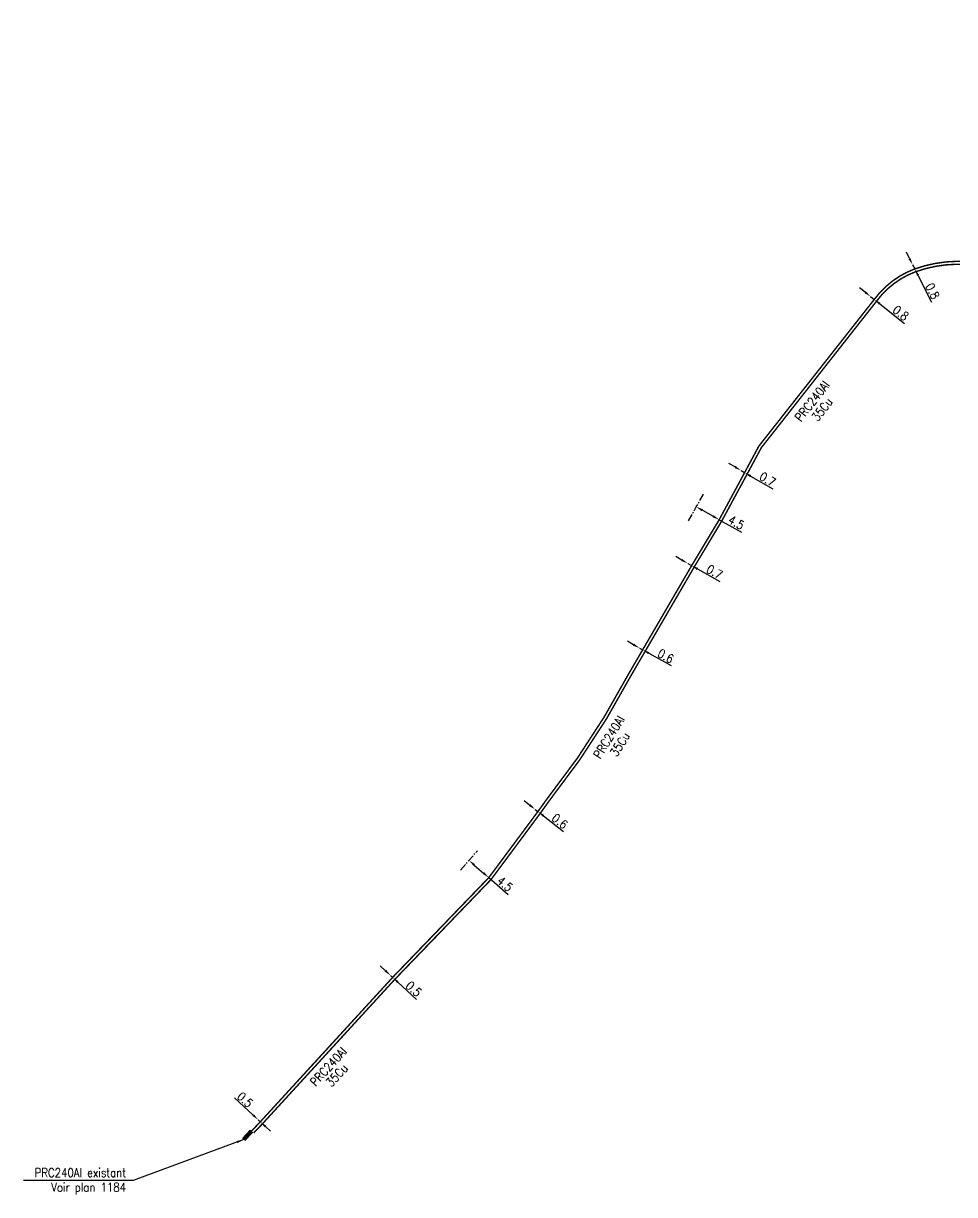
# Model space of a CAD drawing. Header units: millimetres. Extents: x 145437 to 146000, y 141990 to 142990.
# Drawn here: x 145436.5 to 145596.2, y 142345.8 to 142546.7 of the extents above; entities that cross this region are included whole.
import ezdxf
from ezdxf.enums import TextEntityAlignment as Align

# ---------------------------------------------------------------- set-up
doc = ezdxf.new("R2010")
doc.units = ezdxf.units.MM
doc.header["$PDMODE"] = 34
doc.linetypes.add('CENTER', pattern=[2, 1.25, -0.25, 0.25, -0.25])
doc.layers.get('0').update_dxf_attribs({"linetype": 'CONTINUOUS'})
doc.layers.get('Defpoints').update_dxf_attribs({"linetype": 'CONTINUOUS'})
for name, color, linetype in [('M_100', 7, 'M_ST_6'), ('M_130', 3, 'M_ST_15'), ('M_300', 7, 'CONTINUOUS')]:
    doc.layers.add(name, color=color, linetype=linetype)
doc.styles.get("Standard").update_dxf_attribs({"font": 'romans.shx', "width": 0.85})
doc.linetypes.add('M_ST_15', pattern='A,5,-0.3,["XX",Standard,S=1,R=0,X=0,Y=-0.5],-2.5', length=7.8)
doc.linetypes.add('M_ST_6', pattern='A,5,-0.3,["||",Standard,S=1,R=0,X=0.35,Y=-0.5],-1.6', length=6.9)
doc.dimstyles.get("Standard").update_dxf_attribs({"dimtxt": 1.5, "dimasz": 1.2, "dimexe": 0.625, "dimexo": 0.625, "dimgap": 0.25, "dimtad": 1, "dimdec": 1, "dimzin": 0, "dimdsep": 46, "dimtxsty": 'Standard', "dimcen": -0.5, "dimadec": 0, "dimazin": 0, "dimtfac": 1, "dimtdec": 1, "dimtmove": 0, "dimatfit": 3, "dimfxl": 0, "dimtolj": 1, "dimtzin": 0, "dimarcsym": 0})

# ---------------------------------------------------------------- blocks, each defined once
blk = doc.blocks.new('*D41')
at = {"layer": 'Defpoints', "color": 0, "linetype": 'Continuous', "transparency": 16777216}
for p in [(145588.97, 142505.27), (145588.97, 142505.27), (145589.33, 142504.56)]:
    blk.add_point(p, dxfattribs=at)
at = {"layer": 'M_130', "color": 0, "linetype": 'Continuous', "lineweight": -2, "transparency": 16777216}
for p, q in [((145588.43, 142506.34), (145587.89, 142507.41)), ((145588.97, 142505.27), (145589.33, 142504.56)), ((145589.88, 142503.49), (145592.21, 142498.89))]:
    blk.add_line(p, q, dxfattribs=at)
at = {"layer": 'M_130', "color": 0, "linetype": 'Continuous', "transparency": 16777216}
for points in [[(145588.61, 142506.43), (145588.25, 142506.25), (145588.97, 142505.27)], [(145590.05, 142503.58), (145589.7, 142503.4), (145589.33, 142504.56)]]:
    blk.add_solid(points, dxfattribs=at)
at = {"layer": 'M_130', "color": 0, "linetype": 'Continuous', "transparency": 16777216, "insert": (145592.38, 142500.75), "char_height": 1.5, "attachment_point": 5, "rotation": 296.8658}
blk.add_mtext('\\A1;0.8', dxfattribs=at)
blk = doc.blocks.new('*D42')
at = {"layer": 'Defpoints', "color": 0, "linetype": 'Continuous', "transparency": 16777216}
for p in [(145581.76, 142499.83), (145581.76, 142499.83), (145582.39, 142499.33)]:
    blk.add_point(p, dxfattribs=at)
at = {"layer": 'M_130', "color": 0, "linetype": 'Continuous', "lineweight": -2, "transparency": 16777216}
for p, q in [((145580.82, 142500.57), (145579.88, 142501.32)), ((145581.76, 142499.83), (145582.39, 142499.33)), ((145583.33, 142498.58), (145587.55, 142495.23))]:
    blk.add_line(p, q, dxfattribs=at)
at = {"layer": 'M_130', "color": 0, "linetype": 'Continuous', "transparency": 16777216}
for points in [[(145580.94, 142500.73), (145580.69, 142500.42), (145581.76, 142499.83)], [(145583.45, 142498.74), (145583.2, 142498.43), (145582.39, 142499.33)]]:
    blk.add_solid(points, dxfattribs=at)
at = {"layer": 'M_130', "color": 0, "linetype": 'Continuous', "transparency": 16777216, "insert": (145586.93, 142497), "char_height": 1.5, "attachment_point": 5, "rotation": 321.561}
blk.add_mtext('\\A1;0.8', dxfattribs=at)
blk = doc.blocks.new('*D43')
at = {"layer": 'Defpoints', "color": 0, "linetype": 'Continuous', "transparency": 16777216}
for p in [(145550.44, 142454.06), (145550.44, 142454.06), (145551.05, 142453.71)]:
    blk.add_point(p, dxfattribs=at)
at = {"layer": 'M_130', "color": 0, "linetype": 'Continuous', "lineweight": -2, "transparency": 16777216}
for p, q in [((145549.39, 142454.65), (145548.35, 142455.24)), ((145550.44, 142454.06), (145551.05, 142453.71)), ((145552.09, 142453.12), (145555.89, 142450.95))]:
    blk.add_line(p, q, dxfattribs=at)
at = {"layer": 'M_130', "color": 0, "linetype": 'Continuous', "transparency": 16777216}
for points in [[(145549.49, 142454.82), (145549.29, 142454.48), (145550.44, 142454.06)], [(145552.19, 142453.29), (145551.99, 142452.94), (145551.05, 142453.71)]]:
    blk.add_solid(points, dxfattribs=at)
at = {"layer": 'M_130', "color": 0, "linetype": 'Continuous', "transparency": 16777216, "insert": (145555, 142452.61), "char_height": 1.5, "attachment_point": 5, "rotation": 330.3555}
blk.add_mtext('\\A1;0.7', dxfattribs=at)
blk = doc.blocks.new('*D44')
at = {"layer": 'Defpoints', "color": 0, "linetype": 'Continuous', "transparency": 16777216}
for p in [(145559.55, 142469.99), (145559.55, 142469.99), (145560.16, 142469.64)]:
    blk.add_point(p, dxfattribs=at)
at = {"layer": 'M_130', "color": 0, "linetype": 'Continuous', "lineweight": -2, "transparency": 16777216}
for p, q in [((145558.52, 142470.6), (145557.48, 142471.21)), ((145559.55, 142469.99), (145560.16, 142469.64)), ((145561.19, 142469.04), (145564.97, 142466.83))]:
    blk.add_line(p, q, dxfattribs=at)
at = {"layer": 'M_130', "color": 0, "linetype": 'Continuous', "transparency": 16777216}
for points in [[(145558.62, 142470.77), (145558.42, 142470.43), (145559.55, 142469.99)], [(145561.29, 142469.21), (145561.09, 142468.86), (145560.16, 142469.64)]]:
    blk.add_solid(points, dxfattribs=at)
at = {"layer": 'M_130', "color": 0, "linetype": 'Continuous', "transparency": 16777216, "insert": (145564.1, 142468.49), "char_height": 1.5, "attachment_point": 5, "rotation": 329.6687}
blk.add_mtext('\\A1;0.7', dxfattribs=at)
blk = doc.blocks.new('*D45')
at = {"layer": 'Defpoints', "color": 0, "linetype": 'Continuous', "transparency": 16777216}
for p in [(145551.88, 142463.77), (145551.88, 142463.77), (145555.8, 142461.56)]:
    blk.add_point(p, dxfattribs=at)
at = {"layer": 'M_130', "color": 0, "linetype": 'Continuous', "lineweight": -2, "transparency": 16777216}
for p, q in [((145552.92, 142463.18), (145554.75, 142462.15)), ((145555.8, 142461.56), (145559.61, 142459.42))]:
    blk.add_line(p, q, dxfattribs=at)
at = {"layer": 'M_130', "color": 0, "linetype": 'Continuous', "transparency": 16777216}
for points in [[(145553.02, 142463.35), (145552.82, 142463), (145551.88, 142463.77)], [(145554.85, 142462.33), (145554.66, 142461.98), (145555.8, 142461.56)]]:
    blk.add_solid(points, dxfattribs=at)
at = {"layer": 'M_130', "color": 0, "linetype": 'Continuous', "transparency": 16777216, "insert": (145558.72, 142461.07), "char_height": 1.5, "attachment_point": 5, "rotation": 330.6927}
blk.add_mtext('\\A1;4.5', dxfattribs=at)
blk = doc.blocks.new('*D46')
at = {"layer": 'Defpoints', "color": 0, "linetype": 'Continuous', "transparency": 16777216}
for p in [(145542.15, 142439.55), (145542.15, 142439.55), (145542.68, 142439.26)]:
    blk.add_point(p, dxfattribs=at)
at = {"layer": 'M_130', "color": 0, "linetype": 'Continuous', "lineweight": -2, "transparency": 16777216}
for p, q in [((145541.11, 142440.13), (145540.06, 142440.72)), ((145542.15, 142439.55), (145542.68, 142439.26)), ((145543.72, 142438.67), (145547.54, 142436.54))]:
    blk.add_line(p, q, dxfattribs=at)
at = {"layer": 'M_130', "color": 0, "linetype": 'Continuous', "transparency": 16777216}
for points in [[(145541.2, 142440.31), (145541.01, 142439.96), (145542.15, 142439.55)], [(145543.82, 142438.85), (145543.63, 142438.5), (145542.68, 142439.26)]]:
    blk.add_solid(points, dxfattribs=at)
at = {"layer": 'M_130', "color": 0, "linetype": 'Continuous', "transparency": 16777216, "insert": (145546.64, 142438.18), "char_height": 1.5, "attachment_point": 5, "rotation": 330.7864}
blk.add_mtext('\\A1;0.6', dxfattribs=at)
blk = doc.blocks.new('*D47')
at = {"layer": 'Defpoints', "color": 0, "linetype": 'Continuous', "transparency": 16777216}
for p in [(145524.25, 142411.89), (145524.25, 142411.89), (145524.72, 142411.52)]:
    blk.add_point(p, dxfattribs=at)
at = {"layer": 'M_130', "color": 0, "linetype": 'Continuous', "lineweight": -2, "transparency": 16777216}
for p, q in [((145523.3, 142412.63), (145522.36, 142413.37)), ((145524.25, 142411.89), (145524.72, 142411.52)), ((145525.67, 142410.79), (145529.11, 142408.1))]:
    blk.add_line(p, q, dxfattribs=at)
at = {"layer": 'M_130', "color": 0, "linetype": 'Continuous', "transparency": 16777216}
for points in [[(145523.43, 142412.79), (145523.18, 142412.47), (145524.25, 142411.89)], [(145525.79, 142410.94), (145525.55, 142410.63), (145524.72, 142411.52)]]:
    blk.add_solid(points, dxfattribs=at)
at = {"layer": 'M_130', "color": 0, "linetype": 'Continuous', "transparency": 16777216, "insert": (145528.48, 142409.86), "char_height": 1.5, "attachment_point": 5, "rotation": 322.0199}
blk.add_mtext('\\A1;0.6', dxfattribs=at)
blk = doc.blocks.new('*D48')
at = {"layer": 'Defpoints', "color": 0, "linetype": 'Continuous', "transparency": 16777216}
for p in [(145512.9, 142403.14), (145512.9, 142403.14), (145516.3, 142400.19)]:
    blk.add_point(p, dxfattribs=at)
at = {"layer": 'M_130', "color": 0, "linetype": 'Continuous', "lineweight": -2, "transparency": 16777216}
for p, q in [((145513.81, 142402.35), (145515.39, 142400.97)), ((145516.3, 142400.19), (145519.6, 142397.32))]:
    blk.add_line(p, q, dxfattribs=at)
at = {"layer": 'M_130', "color": 0, "linetype": 'Continuous', "transparency": 16777216}
for points in [[(145513.94, 142402.5), (145513.68, 142402.2), (145512.9, 142403.14)], [(145515.52, 142401.12), (145515.26, 142400.82), (145516.3, 142400.19)]]:
    blk.add_solid(points, dxfattribs=at)
at = {"layer": 'M_130', "color": 0, "linetype": 'Continuous', "transparency": 16777216, "insert": (145519.06, 142399.11), "char_height": 1.5, "attachment_point": 5, "rotation": 319.021}
blk.add_mtext('\\A1;4.5', dxfattribs=at)
blk = doc.blocks.new('*D49')
at = {"layer": 'Defpoints', "color": 0, "linetype": 'Continuous', "transparency": 16777216}
for p in [(145499.45, 142383.42), (145499.45, 142383.42), (145499.81, 142383.08)]:
    blk.add_point(p, dxfattribs=at)
at = {"layer": 'M_130', "color": 0, "linetype": 'Continuous', "lineweight": -2, "transparency": 16777216}
for p, q in [((145498.57, 142384.23), (145497.69, 142385.05)), ((145499.45, 142383.42), (145499.81, 142383.08)), ((145500.7, 142382.26), (145503.9, 142379.29))]:
    blk.add_line(p, q, dxfattribs=at)
at = {"layer": 'M_130', "color": 0, "linetype": 'Continuous', "transparency": 16777216}
for points in [[(145498.7, 142384.38), (145498.43, 142384.09), (145499.45, 142383.42)], [(145500.83, 142382.41), (145500.56, 142382.12), (145499.81, 142383.08)]]:
    blk.add_solid(points, dxfattribs=at)
at = {"layer": 'M_130', "color": 0, "linetype": 'Continuous', "transparency": 16777216, "insert": (145503.42, 142381.1), "char_height": 1.5, "attachment_point": 5, "rotation": 317.2045}
blk.add_mtext('\\A1;0.5', dxfattribs=at)
blk = doc.blocks.new('M_300_03')
at = {"color": 0, "linetype": 'Continuous'}
blk.add_solid([(-1, 0.75), (-1, 0), (1, 0.75), (1, 0)], dxfattribs=at)
at = {"color": 0, "linetype": 'Continuous', "width": 0.75, "flags": 3}
for tag, p in [('DEF_LEG', (0, -4.625)), ('DEF_COUP', (0, -7.125)), ('DEF_TYPE', (0, -9.625))]:
    blk.add_attdef(tag, text='', height=1.2, dxfattribs=at).set_placement(p, align=Align.MIDDLE)
blk = doc.blocks.new('*D58')
at = {"layer": 'Defpoints', "color": 0, "linetype": 'Continuous', "transparency": 16777216}
for p in [(145476.76, 142358.66), (145476.76, 142358.66), (145477.12, 142358.32)]:
    blk.add_point(p, dxfattribs=at)
at = {"layer": 'M_130', "color": 0, "linetype": 'Continuous', "lineweight": -2, "transparency": 16777216}
for p, q in [((145475.87, 142359.47), (145472.67, 142362.44)), ((145477.18, 142359.12), (145477.18, 142359.12)), ((145477.12, 142358.32), (145476.76, 142358.66)), ((145477.55, 142358.78), (145477.55, 142358.78)), ((145478, 142357.5), (145478.88, 142356.69))]:
    blk.add_line(p, q, dxfattribs=at)
at = {"layer": 'M_130', "color": 0, "linetype": 'Continuous', "transparency": 16777216}
for points in [[(145476.01, 142359.62), (145475.74, 142359.33), (145476.76, 142358.66)], [(145478.14, 142357.65), (145477.87, 142357.36), (145477.12, 142358.32)]]:
    blk.add_solid(points, dxfattribs=at)
at = {"layer": 'M_130', "color": 0, "linetype": 'Continuous', "transparency": 16777216, "insert": (145474.51, 142362.1), "char_height": 1.5, "attachment_point": 5, "rotation": 317.2094}
blk.add_mtext('\\A1;0.5', dxfattribs=at)

msp = doc.modelspace()

# ---------------------------------------------------------------- linework, layer by layer
at = {"layer": 'M_100', "ltscale": 0.94, "const_width": 0.25, "flags": 128}
msp.add_lwpolyline([(145789.53, 142793.89), (145790.48, 142800.53), (145787.97, 142801.28), (145783.43, 142802.58), (145779.85, 142803.61), (145776.45, 142798.95), (145771.39, 142791.91), (145768.94, 142788.67), (145752.5, 142766.91), (145741.23, 142751.06), (145733.41, 142739.78), (145726.53, 142730.15), (145716.98, 142716.81), (145711.5, 142709.14), (145698.69, 142689.03), (145697.62, 142687.34), (145692.67, 142679.56), (145685.2, 142669.19), (145677.37, 142658.11), (145666.66, 142643.11), (145660, 142634.05), (145648.59, 142618.14), (145643.93, 142611.89), (145643.52, 142611.33), (145643.88, 142611.08, -0.440034), (145644.5, 142606.79, -0.391587), (145640.55, 142606.23), (145639.68, 142605.05), (145634.97, 142599.21), (145630.62, 142593.12), (145623, 142582.46), (145622.05, 142577.19), (145620.83, 142570.43), (145618.66, 142558.4), (145618.82, 142548.67), (145618.96, 142540.14), (145622.57, 142533.42), (145626.96, 142525.25), (145613.24, 142518.22), (145601.64, 142512.28), (145600.64, 142505.07), (145600.08, 142505.11, 0.125314), (145589.51, 142504.09, 0.147049), (145582.78, 142499.03), (145563.02, 142473.9), (145560.6, 142469.4), (145556.23, 142461.32), (145551.51, 142453.44), (145543.11, 142439), (145540.73, 142434.92, -0.046825), (145526.76, 142413.5), (145525.13, 142411.23), (145516.68, 142399.86), (145500.18, 142382.74), (145477.49, 142357.98), (145475.98, 142356.4)], format="xyb", dxfattribs=at)
at = {"layer": 'M_130', "const_width": 0.25, "flags": 128}
msp.add_lwpolyline([(145790.02, 142793.82), (145790.02, 142793.82), (145791.03, 142800.89), (145788.12, 142801.76), (145783.56, 142803.06), (145779.65, 142804.19), (145776.04, 142799.24), (145770.98, 142792.21), (145768.54, 142788.97), (145752.1, 142767.2), (145740.82, 142751.34), (145733, 142740.07), (145726.12, 142730.44), (145716.58, 142717.1), (145711.08, 142709.42), (145698.27, 142689.29), (145697.19, 142687.61), (145692.25, 142679.84), (145684.79, 142669.48), (145676.96, 142658.4), (145666.26, 142643.41), (145659.59, 142634.34), (145648.18, 142618.44), (145643.53, 142612.18), (145642.82, 142611.22), (145642.82, 142611.22), (145643.59, 142610.67, -0.440675), (145644.12, 142607.11, -0.450328), (145640.47, 142606.96), (145639.28, 142605.35), (145634.57, 142599.51), (145630.21, 142593.41), (145622.53, 142582.66), (145621.56, 142577.27), (145620.34, 142570.52), (145618.16, 142558.44), (145618.32, 142548.67), (145618.46, 142540.01), (145622.13, 142533.18), (145626.28, 142525.46), (145613.01, 142518.67), (145601.18, 142512.61), (145600.21, 142505.61), (145600.21, 142505.61), (145600.14, 142505.61, 0.125116), (145589.33, 142504.56), (145589.33, 142504.56), (145589.33, 142504.56, 0.14694), (145582.39, 142499.33), (145582.39, 142499.33), (145582.39, 142499.33), (145562.6, 142474.18), (145560.16, 142469.64), (145555.8, 142461.56), (145551.08, 142453.69), (145542.68, 142439.26), (145540.29, 142435.16, -0.046867), (145526.36, 142413.8), (145524.72, 142411.52), (145516.3, 142400.19), (145499.81, 142383.08), (145477.12, 142358.32), (145475.62, 142356.74), (145475.62, 142356.74)], format="xyb", dxfattribs=at)
at = {"layer": 'M_130', "color": 7, "linetype": 'CENTER', "flags": 128}
for points in [[(145550.53, 142461.36), (145551.88, 142463.77), (145553.09, 142465.92)], [(145511.47, 142401.48), (145512.9, 142403.14), (145514.34, 142404.79)]]:
    msp.add_lwpolyline(points, dxfattribs=at)

# ---------------------------------------------------------------- block references
at = {"layer": 'M_300', "rotation": 47.42840020823678}
msp.add_blockref('M_300_03', (145475.22, 142355.75), dxfattribs=at)

# ---------------------------------------------------------------- texts
at = {"layer": 'M_100', "linetype": 'Continuous', "width": 0.85}
for rotation, p in [(52, (145573.44, 142480.48)), (58, (145538.77, 142423.06)), (46.664, (145490.24, 142366.29))]:
    msp.add_text('35Cu', height=1.5, rotation=rotation, dxfattribs=at).set_placement(p, align=Align.MIDDLE)
at = {"layer": 'M_130', "linetype": 'Continuous', "width": 0.85}
for rotation, p in [(51.8173, (145571.74, 142481.9)), (58.138, (145536.9, 142424.29)), (47.4284, (145488.8, 142367.78))]:
    msp.add_text('PRC240Al', height=1.5, rotation=rotation, dxfattribs=at).set_placement(p, align=Align.MIDDLE)
at = {"layer": 'M_300', "linetype": 'Continuous', "insert": (145454.1, 142345.84), "char_height": 1.5, "attachment_point": 9}
msp.add_mtext('\\A1;PRC240Al existant\\PVoir plan 1184', dxfattribs=at)

# ---------------------------------------------------------------- dimensions: what is measured, and where the dimension line sits
at = {"layer": 'M_130', "linetype": 'Continuous'}
for base, p1, p2, angle, picture, middle in [((145588.97, 142505.27), (145589.33, 142504.56), (145588.97, 142505.27), 296.8658, '*D41', (145591.49, 142500.3)), ((145581.76, 142499.83), (145582.39, 142499.33), (145581.76, 142499.83), 321.561, '*D42', (145586.31, 142496.22)), ((145559.55, 142469.99), (145560.16, 142469.64), (145559.55, 142469.99), 329.6687, '*D44', (145563.6, 142467.63)), ((145551.88, 142463.77), (145555.8, 142461.56), (145551.88, 142463.77), 330.6927, '*D45', (145558.23, 142460.2)), ((145550.44, 142454.06), (145551.05, 142453.71), (145550.44, 142454.06), 330.3555, '*D43', (145554.51, 142451.74)), ((145542.15, 142439.55), (145542.68, 142439.26), (145542.15, 142439.55), 330.7864, '*D46', (145546.16, 142437.31)), ((145524.25, 142411.89), (145524.72, 142411.52), (145524.25, 142411.89), 322.0199, '*D47', (145527.86, 142409.07)), ((145512.9, 142403.14), (145516.3, 142400.19), (145512.9, 142403.14), 319.021, '*D48', (145518.4, 142398.36)), ((145499.45, 142383.42), (145499.81, 142383.08), (145499.45, 142383.42), 317.2045, '*D49', (145502.74, 142380.37)), ((145476.76, 142358.66), (145477.12, 142358.32), (145476.76, 142358.66), 317.2094, '*D58', (145473.83, 142361.37))]:
    dim = msp.add_linear_dim(base=base, p1=p1, p2=p2, angle=angle, dimstyle='Standard', dxfattribs=at)
    dim.commit()
    dim.dimension.update_dxf_attribs({"geometry": picture, "text_midpoint": middle, "dimtype": 160})

# ---------------------------------------------------------------- leaders
at = {"layer": 'M_300', "linetype": 'Continuous', "annotation_type": 0, "has_hookline": 1, "hookline_direction": 1, "text_width": 17.36}
msp.add_leader([(145474.27, 142355.27), (145455.32, 142348.25), (145454.12, 142348.25)], dimstyle='Standard', dxfattribs=at)

doc.saveas('drawing.dxf')
